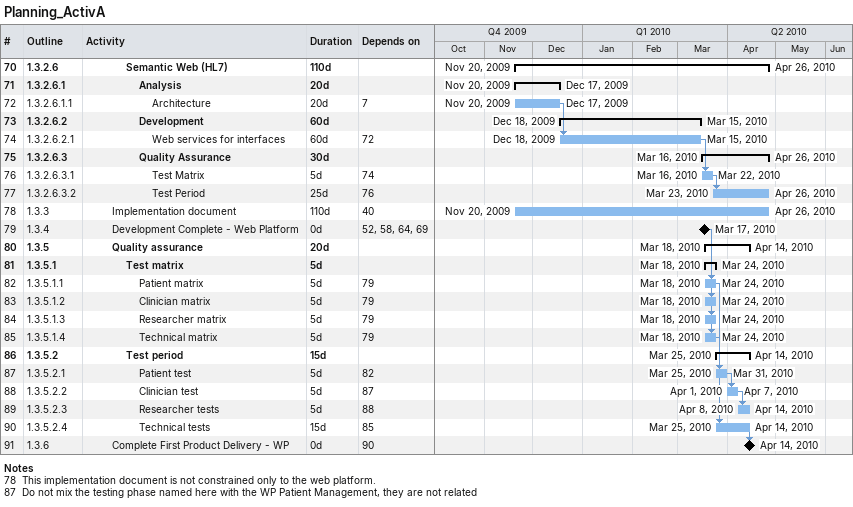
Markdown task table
Planning_ActivA

| ID | WBS | Task | Duration | Start | Finish | Predecessors |
|---|---|---|---|---|---|---|
| 70 | 1.3.2.6 | **Semantic Web (HL7)** | 110d | 2009-11-20 | 2010-04-26 |  |
| 71 | 1.3.2.6.1 | **Analysis** | 20d | 2009-11-20 | 2009-12-17 |  |
| 72 | 1.3.2.6.1.1 | Architecture | 20d | 2009-11-20 | 2009-12-17 | 7 |
| 73 | 1.3.2.6.2 | **Development** | 60d | 2009-12-18 | 2010-03-15 |  |
| 74 | 1.3.2.6.2.1 | Web services for interfaces | 60d | 2009-12-18 | 2010-03-15 | 72 |
| 75 | 1.3.2.6.3 | **Quality Assurance** | 30d | 2010-03-16 | 2010-04-26 |  |
| 76 | 1.3.2.6.3.1 | Test Matrix | 5d | 2010-03-16 | 2010-03-22 | 74 |
| 77 | 1.3.2.6.3.2 | Test Period | 25d | 2010-03-23 | 2010-04-26 | 76 |
| 78 | 1.3.3 | Implementation document | 110d | 2009-11-20 | 2010-04-26 | 40 |
| 79 | 1.3.4 | Development Complete - Web Platform | 0d | 2010-03-17 | 2010-03-17 | 52, 58, 64, 69 |
| 80 | 1.3.5 | **Quality assurance** | 20d | 2010-03-18 | 2010-04-14 |  |
| 81 | 1.3.5.1 | **Test matrix** | 5d | 2010-03-18 | 2010-03-24 |  |
| 82 | 1.3.5.1.1 | Patient matrix | 5d | 2010-03-18 | 2010-03-24 | 79 |
| 83 | 1.3.5.1.2 | Clinician matrix | 5d | 2010-03-18 | 2010-03-24 | 79 |
| 84 | 1.3.5.1.3 | Researcher matrix | 5d | 2010-03-18 | 2010-03-24 | 79 |
| 85 | 1.3.5.1.4 | Technical matrix | 5d | 2010-03-18 | 2010-03-24 | 79 |
| 86 | 1.3.5.2 | **Test period** | 15d | 2010-03-25 | 2010-04-14 |  |
| 87 | 1.3.5.2.1 | Patient test | 5d | 2010-03-25 | 2010-03-31 | 82 |
| 88 | 1.3.5.2.2 | Clinician test | 5d | 2010-04-01 | 2010-04-07 | 87 |
| 89 | 1.3.5.2.3 | Researcher tests | 5d | 2010-04-08 | 2010-04-14 | 88 |
| 90 | 1.3.5.2.4 | Technical tests | 15d | 2010-03-25 | 2010-04-14 | 85 |
| 91 | 1.3.6 | Complete First Product Delivery - WP | 0d | 2010-04-14 | 2010-04-14 | 90 |

Notes
- 78: This implementation document is not constrained only to the web platform.
- 87: Do not mix the testing phase named here with the WP Patient Management, they are not related
